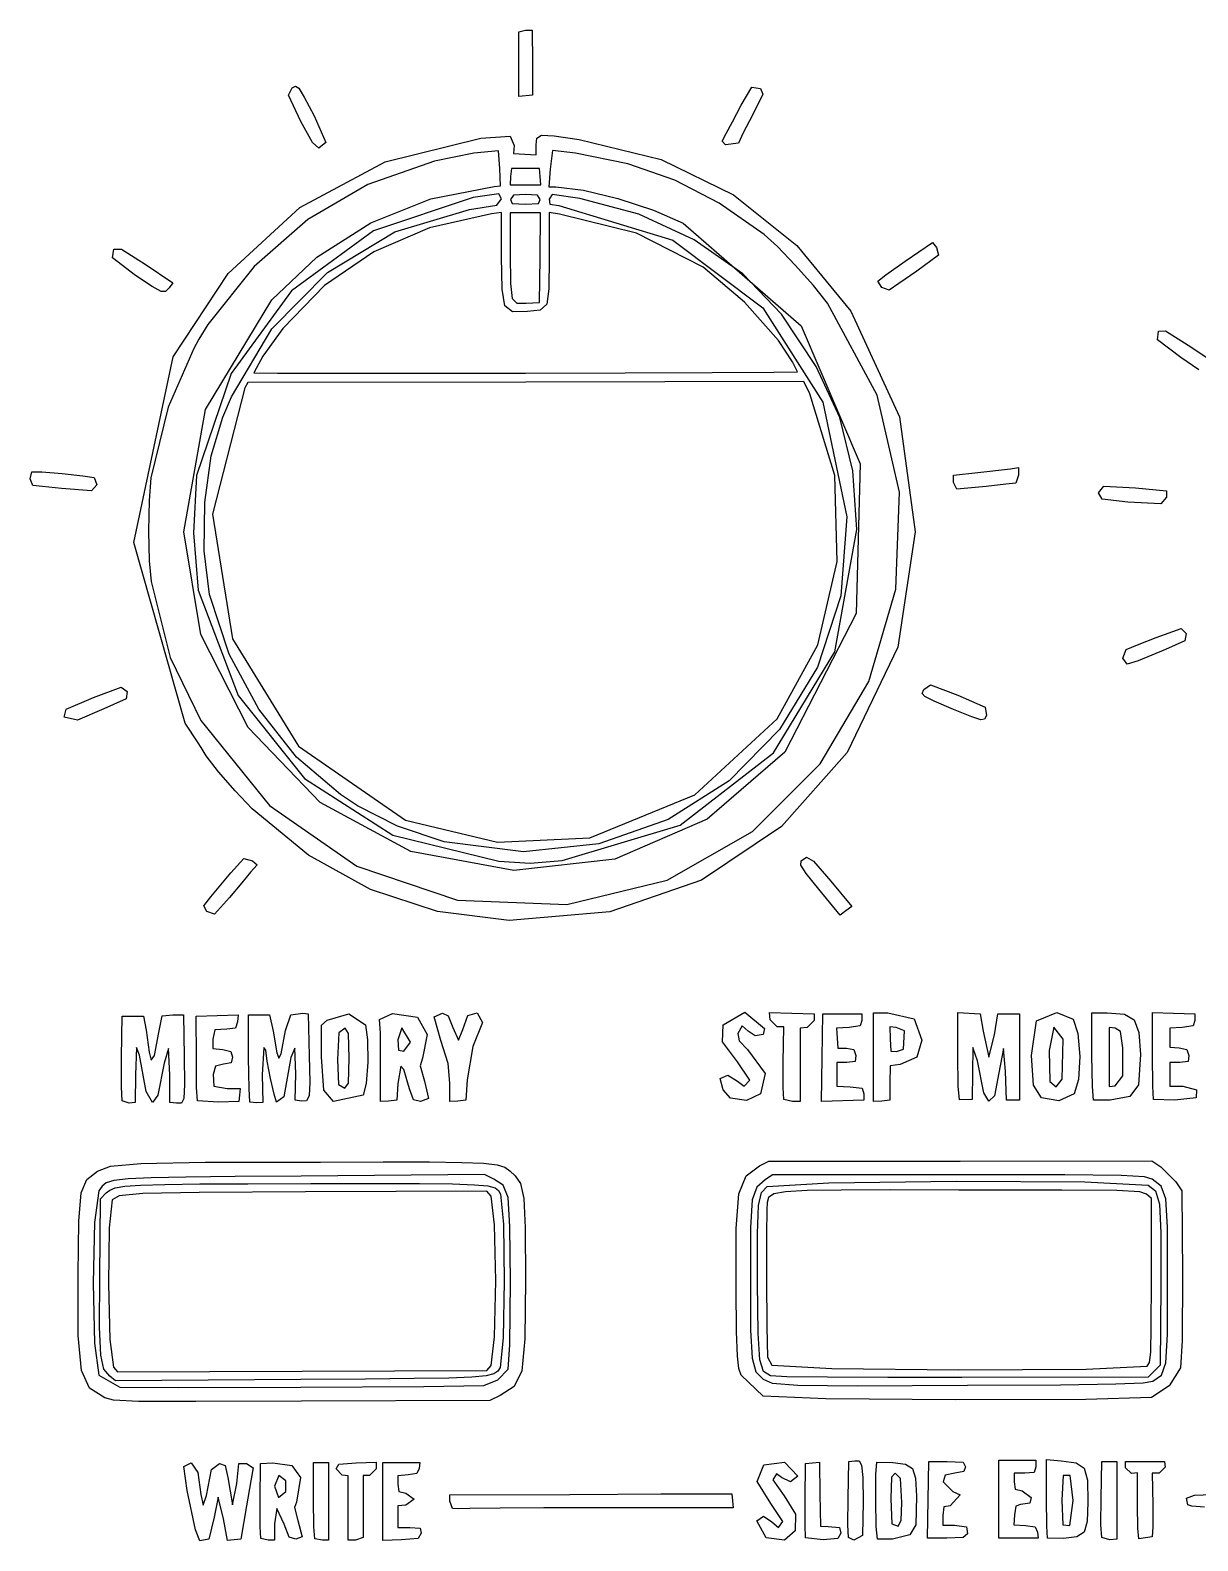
# Model space of a CAD drawing. Extents: x 0 to 142, y 0 to 84.
# Drawn here: x 35.08 to 57.94, y 30.86 to 60.44 of the extents above; entities that cross this region are included whole.
import ezdxf

# ---------------------------------------------------------------- set-up
doc = ezdxf.new("R2010")
doc.units = 0
doc.layers.get('0').update_dxf_attribs({"linetype": 'CONTINUOUS'})

msp = doc.modelspace()

# ---------------------------------------------------------------- linework, layer by layer
at = {"color": 0}
for p, q in [((44.6511, 60.4118), (44.7795, 60.4435)), ((44.6511, 59.7641), (44.6511, 60.4118)), ((44.7795, 60.4435), (44.9076, 60.4435)), ((44.9076, 60.4435), (44.9132, 59.8082)), ((44.6511, 59.1467), (44.6511, 59.7641)), ((44.9132, 59.8082), (44.9185, 59.1742)), ((40.138, 59.1728), (40.211, 59.315)), ((40.3835, 58.6564), (40.138, 59.1728)), ((40.211, 59.315), (40.2788, 59.3492)), ((40.2788, 59.3492), (40.3433, 59.3065)), ((40.3433, 59.3065), (40.4481, 59.1316)), ((44.9185, 59.1742), (44.6511, 59.1467)), ((49.0015, 58.9732), (49.2125, 59.3302)), ((49.2125, 59.3302), (49.3794, 59.3012)), ((49.4259, 59.188), (49.2248, 58.7816)), ((49.3794, 59.3012), (49.4259, 59.188)), ((40.4481, 59.1316), (40.6411, 58.7664)), ((48.8322, 58.6493), (49.0015, 58.9732)), ((40.6121, 58.2454), (40.3835, 58.6564)), ((40.6411, 58.7664), (40.8725, 58.2454)), ((48.7056, 58.4193), (48.8322, 58.6493)), ((49.2248, 58.7816), (49.0432, 58.4331)), ((42.0342, 57.8693), (43.9057, 58.3311)), ((43.9057, 58.3311), (44.4817, 58.3681)), ((44.4817, 58.3681), (44.559, 58.1889)), ((44.9887, 58.1974), (45, 58.3311)), ((45, 58.3311), (45.0896, 58.3861)), ((45.0896, 58.3861), (45.3376, 58.3752)), ((45.3376, 58.3752), (45.8265, 58.3061)), ((45.8265, 58.3061), (47.4334, 57.9106)), ((48.6322, 58.2704), (48.7056, 58.4193)), ((49.0432, 58.4331), (48.9507, 58.2316)), ((40.7363, 58.1367), (40.6121, 58.2454)), ((40.8725, 58.2454), (40.7363, 58.1367)), ((43.7677, 58.0334), (42.9948, 57.8803)), ((44.2528, 58.0831), (43.7677, 58.0334)), ((44.2764, 57.7342), (44.2528, 58.0831)), ((44.559, 58.1889), (44.5452, 58.0305)), ((44.5452, 58.0305), (44.7668, 58.0182)), ((44.7668, 58.0182), (44.9887, 58.0044)), ((44.9887, 58.0044), (44.9887, 58.1974)), ((45.3058, 58.087), (45.2632, 57.7233)), ((45.7577, 58.0348), (45.3058, 58.087)), ((46.7829, 57.8266), (45.7577, 58.0348)), ((48.6914, 58.196), (48.6322, 58.2704)), ((48.9507, 58.2316), (48.6914, 58.196)), ((40.3613, 56.9694), (42.0342, 57.8693)), ((42.9948, 57.8803), (41.6941, 57.4227)), ((44.2902, 57.3952), (44.2764, 57.7342)), ((44.5022, 57.7342), (44.4885, 57.5758)), ((45.0522, 57.7342), (44.5022, 57.7342)), ((45.066, 57.5758), (45.0522, 57.7342)), ((45.2632, 57.7233), (45.2328, 57.3747)), ((47.6994, 57.5098), (46.7829, 57.8266)), ((47.4334, 57.9106), (48.8541, 57.2188)), ((41.6941, 57.4227), (40.5172, 56.7337)), ((44.1635, 57.3842), (44.2902, 57.3952)), ((44.4885, 57.5758), (44.4761, 57.4174)), ((44.4761, 57.4174), (45.0783, 57.4174)), ((45.0783, 57.4174), (45.066, 57.5758)), ((48.5676, 57.0576), (47.6994, 57.5098)), ((41.753, 56.672), (42.9288, 57.1429)), ((43.754, 57.1652), (41.8056, 56.5175)), ((42.9288, 57.1429), (44.1635, 57.3842)), ((44.2556, 57.2396), (43.754, 57.1652)), ((44.2172, 57.0205), (44.3121, 57.1419)), ((44.3121, 57.1419), (44.2556, 57.2396)), ((44.5424, 57.2121), (44.4885, 57.1306)), ((44.4885, 57.1306), (44.5188, 57.0495)), ((44.7781, 57.2258), (44.5424, 57.2121)), ((45.0109, 57.2121), (44.7781, 57.2258)), ((45.066, 57.1306), (45.0109, 57.2121)), ((45.0356, 57.0495), (45.066, 57.1306)), ((45.2328, 57.3747), (45.376, 57.3747)), ((45.303, 57.2258), (45.2438, 57.1377)), ((45.2438, 57.1377), (45.2533, 57.0343)), ((45.8417, 57.1472), (45.303, 57.2258)), ((45.376, 57.3747), (45.9123, 57.3126)), ((46.9967, 56.8427), (45.8417, 57.1472)), ((45.9123, 57.3126), (46.5889, 57.15)), ((46.5889, 57.15), (47.2817, 56.9225)), ((48.8541, 57.2188), (50.0902, 56.231)), ((38.9558, 55.681), (40.3613, 56.9694)), ((42.2233, 56.4981), (43.6809, 56.9352)), ((44.111, 56.8456), (42.9024, 56.5767)), ((43.6809, 56.9352), (44.2172, 57.0205)), ((44.3121, 56.8717), (44.111, 56.8456)), ((44.3121, 56.0063), (44.3121, 56.8717)), ((45.0755, 56.866), (44.4817, 56.866)), ((44.4817, 56.866), (44.4817, 56.0723)), ((44.5188, 57.0495), (44.7781, 57.0357)), ((44.7781, 57.0357), (45.0356, 57.0495)), ((45.0645, 55.9883), (45.0755, 56.866)), ((45.4448, 56.8441), (45.2438, 56.8717)), ((45.2438, 56.8717), (45.2438, 55.9883)), ((45.2533, 57.0343), (45.4339, 57.0107)), ((45.4339, 57.0107), (47.6635, 56.3344)), ((46.9498, 56.4691), (45.4448, 56.8441)), ((48.0797, 56.3411), (46.9967, 56.8427)), ((47.2817, 56.9225), (47.8677, 56.6649)), ((49.4538, 56.443), (48.5676, 57.0576)), ((40.5172, 56.7337), (39.4698, 55.8176)), ((41.8056, 56.5175), (40.2015, 55.342)), ((40.6947, 56.0021), (41.753, 56.672)), ((40.9056, 55.6976), (42.2233, 56.4981)), ((42.9024, 56.5767), (41.8084, 56.1068)), ((47.8677, 56.6649), (50.1745, 54.6516)), ((48.2575, 55.8024), (46.9498, 56.4691)), ((47.6635, 56.3344), (49.4249, 55.0086)), ((49.0305, 55.6754), (48.0797, 56.3411)), ((49.7127, 56.206), (49.4538, 56.443)), ((50.0613, 55.8408), (49.7127, 56.206)), ((50.0902, 56.231), (51.1447, 54.9437)), ((52.2125, 55.9181), (52.7473, 56.2875)), ((52.7473, 56.2875), (52.8257, 56.1855)), ((36.6959, 55.9883), (36.7235, 56.158)), ((37.1464, 55.6436), (36.6959, 55.9883)), ((36.7235, 56.158), (36.8681, 56.159)), ((36.8681, 56.159), (37.3352, 55.8617)), ((39.8117, 55.1628), (40.6947, 56.0021)), ((41.8084, 56.1068), (40.845, 55.4468)), ((44.3205, 55.3709), (44.3121, 56.0063)), ((44.4817, 56.0723), (44.4846, 55.4824)), ((45.0522, 55.1092), (45.0645, 55.9883)), ((45.2438, 55.9883), (45.2381, 55.3819)), ((51.8351, 55.6521), (52.2125, 55.9181)), ((52.8655, 56.0366), (52.4372, 55.7237)), ((52.8257, 56.1855), (52.8655, 56.0366)), ((37.4689, 55.4274), (37.1464, 55.6436)), ((37.3352, 55.8617), (37.8725, 55.499)), ((37.8837, 54.0494), (38.9558, 55.681)), ((39.4698, 55.8176), (38.5618, 54.6777)), ((39.8117, 54.598), (40.9056, 55.6976)), ((49.0679, 55.1159), (48.2575, 55.8024)), ((49.79, 54.8802), (49.0305, 55.6754)), ((50.4169, 55.4426), (50.0613, 55.8408)), ((51.6777, 55.5279), (51.8351, 55.6521)), ((52.4372, 55.7237), (52.0869, 55.4852)), ((37.6453, 55.3297), (37.4689, 55.4274)), ((37.7349, 55.3283), (37.6453, 55.3297)), ((37.8008, 55.4013), (37.7349, 55.3283)), ((37.8725, 55.499), (37.8008, 55.4013)), ((40.2015, 55.342), (39.019, 53.7185)), ((40.845, 55.4468), (40.0279, 54.6019)), ((44.377, 55.0443), (44.3205, 55.3709)), ((44.4846, 55.4824), (44.5163, 55.1917)), ((45.2381, 55.3819), (45.1954, 55.076)), ((50.691, 55.1007), (50.4169, 55.4426)), ((51.7521, 55.4069), (51.6777, 55.5279)), ((51.8996, 55.3558), (51.7521, 55.4069)), ((52.0869, 55.4852), (51.8996, 55.3558)), ((38.5135, 53.0144), (39.8117, 55.1628)), ((44.5273, 54.93), (44.377, 55.0443)), ((44.5163, 55.1917), (44.607, 55.0982)), ((44.607, 55.0982), (44.7933, 55.0968)), ((44.7933, 55.0968), (45.0522, 55.1092)), ((45.1954, 55.076), (45.0688, 54.9631)), ((49.7336, 54.3691), (49.0679, 55.1159)), ((51.6654, 53.2941), (50.691, 55.1007)), ((44.8151, 54.9328), (44.5273, 54.93)), ((45.0688, 54.9631), (44.8151, 54.9328)), ((49.4249, 55.0086), (50.5989, 53.1604)), ((50.4705, 53.8593), (49.79, 54.8802)), ((51.1447, 54.9437), (52.0996, 52.8754)), ((38.5618, 54.6777), (38.3854, 54.3913)), ((39.0218, 53.2624), (39.8117, 54.598)), ((40.0279, 54.6019), (39.6392, 54.0604)), ((50.1745, 54.6516), (51.332, 51.9536)), ((57.1486, 54.3828), (57.1708, 54.5497)), ((57.1708, 54.5497), (57.3098, 54.5592)), ((57.3098, 54.5592), (57.7536, 54.278)), ((38.2873, 54.2092), (37.7871, 53.0627)), ((38.3854, 54.3913), (38.2873, 54.2092)), ((50.0048, 53.9489), (49.7336, 54.3691)), ((57.6047, 54.0329), (57.1486, 54.3828)), ((57.7536, 54.278), (58.1159, 54.0329)), ((37.109, 50.4141), (37.8837, 54.0494)), ((39.6392, 54.0604), (39.4628, 53.7365)), ((50.1015, 53.7517), (50.0048, 53.9489)), ((50.9295, 52.8574), (50.4705, 53.8593)), ((57.9617, 53.7958), (57.6047, 54.0329)), ((39.019, 53.7185), (38.3385, 51.7232)), ((39.3418, 53.5436), (39.2878, 53.4377)), ((44.7848, 53.5534), (39.3418, 53.5436)), ((39.4628, 53.7365), (39.9232, 53.7298)), ((39.9232, 53.7298), (41.1275, 53.727)), ((41.1275, 53.727), (42.8293, 53.7256)), ((42.8293, 53.7256), (44.7795, 53.7284)), ((44.7795, 53.7284), (46.7293, 53.7326)), ((50.2281, 53.5644), (44.7848, 53.5534)), ((46.7293, 53.7326), (48.4311, 53.7379)), ((48.4311, 53.7379), (49.6383, 53.745)), ((49.6383, 53.745), (50.1015, 53.7517)), ((50.3439, 53.3206), (50.2281, 53.5644)), ((39.2878, 53.4377), (38.6525, 50.9655)), ((38.8511, 52.8655), (39.0218, 53.2624)), ((50.8332, 51.7232), (50.3439, 53.3206)), ((52.0996, 51.3955), (51.6654, 53.2941)), ((37.7871, 53.0627), (37.4467, 51.6805)), ((38.0905, 50.6236), (38.5135, 53.0144)), ((50.5989, 53.1604), (51.0727, 50.9171)), ((38.6235, 52.1106), (38.8511, 52.8655)), ((51.1874, 51.8128), (50.9295, 52.8574)), ((52.0996, 52.8754), (52.4069, 50.618)), ((38.4997, 51.1941), (38.6235, 52.1106)), ((35.0835, 51.6558), (35.1152, 51.7977)), ((35.1152, 51.7977), (35.3109, 51.7948)), ((35.3109, 51.7948), (35.7092, 51.762)), ((51.2685, 50.6649), (51.1874, 51.8128)), ((51.332, 51.9536), (51.2533, 49.0209)), ((53.1594, 51.7317), (53.636, 51.7811)), ((53.636, 51.7811), (54.2713, 51.8555)), ((54.2713, 51.8555), (54.4297, 51.8816)), ((54.4297, 51.8816), (54.4297, 51.7289)), ((35.1359, 51.5288), (35.0835, 51.6558)), ((35.3219, 51.5112), (35.1359, 51.5288)), ((35.6969, 51.4696), (35.3219, 51.5112)), ((36.2825, 51.4255), (35.6969, 51.4696)), ((35.7092, 51.762), (36.1156, 51.719)), ((36.1156, 51.719), (36.3375, 51.6848)), ((36.3883, 51.5426), (36.2825, 51.4255)), ((36.3375, 51.6848), (36.3883, 51.5426)), ((37.4467, 51.6805), (37.411, 51.2329)), ((38.3385, 51.7232), (38.2792, 50.6042)), ((50.8811, 50.0408), (50.8332, 51.7232)), ((53.1594, 51.5895), (53.1594, 51.7317)), ((53.2197, 51.4586), (53.1594, 51.5895)), ((53.7944, 51.5112), (53.2197, 51.4586)), ((54.1831, 51.5567), (53.7944, 51.5112)), ((54.3761, 51.5743), (54.1831, 51.5567)), ((54.4297, 51.7289), (54.3761, 51.5743)), ((55.9964, 51.3842), (56.1012, 51.5137)), ((56.1012, 51.5137), (56.72, 51.4823)), ((56.72, 51.4823), (57.3292, 51.4269)), ((37.411, 51.2329), (37.4001, 50.6331)), ((38.4873, 50.2461), (38.4997, 51.1941)), ((52.0305, 49.4965), (52.0996, 51.3955)), ((56.0684, 51.2604), (55.9964, 51.3842)), ((56.5672, 51.1997), (56.0684, 51.2604)), ((57.2163, 51.1708), (56.5672, 51.1997)), ((57.3292, 51.3002), (57.2163, 51.1708)), ((57.3292, 51.4269), (57.3292, 51.3002)), ((38.6525, 50.9655), (39.0412, 48.5235)), ((51.0727, 50.9171), (50.9489, 49.3695)), ((37.4001, 50.6331), (37.411, 50.0503)), ((38.4253, 48.6103), (38.0905, 50.6236)), ((38.2792, 50.6042), (38.3727, 49.4799)), ((50.8346, 48.2741), (51.2685, 50.6649)), ((52.4069, 50.618), (52.0651, 48.3623)), ((38.1152, 46.8711), (37.109, 50.4141)), ((37.411, 50.0503), (37.4481, 49.6478)), ((38.596, 49.3945), (38.4873, 50.2461)), ((50.4994, 48.4064), (50.8811, 50.0408)), ((37.4481, 49.6478), (37.8245, 48.1598)), ((38.3727, 49.4799), (39.1513, 47.4183)), ((51.4999, 47.6924), (52.0305, 49.4965)), ((38.9777, 48.2258), (38.596, 49.3945)), ((50.9489, 49.3695), (50.4956, 47.9683)), ((51.2533, 49.0209), (49.8531, 46.3049)), ((39.3527, 46.7914), (38.4253, 48.6103)), ((39.0412, 48.5235), (40.338, 46.4234)), ((56.7574, 48.405), (57.1239, 48.5496)), ((57.1239, 48.5496), (57.6132, 48.726)), ((57.6132, 48.726), (57.7152, 48.6297)), ((57.7152, 48.6297), (57.6862, 48.4837)), ((39.5566, 47.1456), (38.9777, 48.2258)), ((49.6327, 46.2911), (50.8346, 48.2741)), ((49.7046, 46.9565), (50.4994, 48.4064)), ((52.0651, 48.3623), (51.0783, 46.2979)), ((56.4734, 48.1471), (56.5383, 48.3196)), ((56.5383, 48.3196), (56.7574, 48.405)), ((57.3084, 48.3154), (56.7711, 48.0963)), ((57.6862, 48.4837), (57.3084, 48.3154)), ((37.8245, 48.1598), (38.4238, 46.9237)), ((50.4956, 47.9683), (49.7526, 46.7473)), ((56.5559, 48.0275), (56.4734, 48.1471)), ((56.7711, 48.0963), (56.5559, 48.0275)), ((50.5506, 46.0802), (51.4999, 47.6924)), ((52.5748, 47.534), (52.7057, 47.6236)), ((52.7057, 47.6236), (53.2447, 47.4253)), ((35.7875, 47.148), (36.3224, 47.3784)), ((36.3224, 47.3784), (36.8639, 47.5809)), ((36.9605, 47.3481), (36.522, 47.1523)), ((36.8639, 47.5809), (36.9782, 47.4927)), ((36.9782, 47.4927), (36.9605, 47.3481)), ((39.1513, 47.4183), (40.4523, 45.7909)), ((52.5473, 47.4567), (52.5748, 47.534)), ((52.5942, 47.3936), (52.5473, 47.4567)), ((52.7773, 47.304), (52.5942, 47.3936)), ((53.2447, 47.4253), (53.7767, 47.1868)), ((35.7477, 46.9925), (35.7875, 47.148)), ((36.522, 47.1523), (36.008, 46.9346)), ((40.2953, 46.2111), (39.5566, 47.1456)), ((53.1594, 47.1442), (52.7773, 47.304)), ((53.5174, 46.9981), (53.1594, 47.1442)), ((53.7767, 47.1868), (53.8028, 47.0256)), ((36.008, 46.9346), (35.7477, 46.9925)), ((38.3702, 46.4894), (38.1152, 46.8711)), ((38.4238, 46.9237), (39.7648, 45.2617)), ((40.7596, 45.3238), (39.3527, 46.7914)), ((48.0935, 45.4699), (49.7046, 46.9565)), ((49.7526, 46.7473), (48.7645, 45.7426)), ((53.6938, 46.9388), (53.5174, 46.9981)), ((53.764, 46.9526), (53.6938, 46.9388)), ((53.8028, 47.0256), (53.764, 46.9526)), ((38.4281, 46.3998), (38.3702, 46.4894)), ((38.5258, 46.2347), (38.4281, 46.3998)), ((38.7724, 45.9218), (38.5258, 46.2347)), ((41.1579, 45.4794), (40.2953, 46.2111)), ((40.338, 46.4234), (42.4286, 44.9735)), ((47.807, 44.8758), (49.6327, 46.2911)), ((49.8531, 46.3049), (48.3348, 44.9943)), ((51.0783, 46.2979), (49.79, 44.8483)), ((39.0962, 45.5496), (38.7724, 45.9218)), ((49.2206, 44.7506), (50.5506, 46.0802)), ((40.4523, 45.7909), (42.1845, 44.68)), ((48.7645, 45.7426), (47.5728, 44.9862)), ((39.4286, 45.1997), (39.0962, 45.5496)), ((39.7648, 45.2617), (41.4747, 44.0725)), ((42.5372, 44.3618), (40.7596, 45.3238)), ((41.4898, 45.2547), (41.1579, 45.4794)), ((46.0403, 44.6306), (48.0935, 45.4699)), ((40.5282, 44.2874), (39.4286, 45.1997)), ((42.2712, 44.8578), (41.4898, 45.2547)), ((42.4286, 44.9735), (44.2281, 44.5452)), ((47.5728, 44.9862), (46.2167, 44.5135)), ((48.3348, 44.9943), (46.5282, 44.2115)), ((42.1845, 44.68), (44.2556, 44.1702)), ((43.1849, 44.5491), (42.2712, 44.8578)), ((45.4974, 44.1868), (47.807, 44.8758)), ((47.5534, 43.7995), (49.2206, 44.7506)), ((49.79, 44.8483), (48.2244, 43.7995)), ((44.7393, 44.3562), (43.1849, 44.5491)), ((44.2281, 44.5452), (46.0403, 44.6306)), ((46.2167, 44.5135), (44.7393, 44.3562)), ((39.0109, 43.9441), (39.2659, 44.2253)), ((39.2659, 44.2253), (39.4324, 44.1759)), ((39.5277, 44.1029), (39.3982, 43.9554)), ((39.4324, 44.1759), (39.5277, 44.1029)), ((41.7435, 43.615), (40.5282, 44.2874)), ((44.5534, 43.9896), (42.5372, 44.3618)), ((44.2556, 44.1702), (44.873, 44.1343)), ((46.5282, 44.2115), (44.5534, 43.9896)), ((44.873, 44.1343), (45.4974, 44.1868)), ((50.1661, 44.0916), (50.1756, 44.1784)), ((50.2722, 43.9279), (50.1661, 44.0916)), ((50.1756, 44.1784), (50.2804, 44.2489)), ((50.2804, 44.2489), (50.4169, 44.1717)), ((50.4169, 44.1717), (50.7559, 43.7829)), ((38.6196, 43.4756), (39.0109, 43.9441)), ((39.3982, 43.9554), (39.2232, 43.7487)), ((41.4747, 44.0725), (43.4509, 43.4097)), ((45.5884, 43.3215), (47.5534, 43.7995)), ((48.2244, 43.7995), (46.4301, 43.1793)), ((50.5188, 43.6245), (50.2722, 43.9279)), ((50.7559, 43.7829), (51.1665, 43.2816)), ((39.2232, 43.7487), (38.9862, 43.458)), ((43.0583, 43.1878), (41.7435, 43.615)), ((50.9365, 43.1176), (50.5188, 43.6245)), ((38.4789, 43.3006), (38.6196, 43.4756)), ((38.5396, 43.1849), (38.4789, 43.3006)), ((38.9862, 43.458), (38.6898, 43.1366)), ((44.4595, 43.0114), (43.0583, 43.1878)), ((43.4509, 43.4097), (45.5884, 43.3215)), ((51.0522, 43.1987), (50.9365, 43.1176)), ((51.1665, 43.2816), (51.0522, 43.1987)), ((38.6898, 43.1366), (38.5396, 43.1849)), ((46.4301, 43.1793), (44.4595, 43.0114)), ((36.8709, 40.3366), (36.8819, 41.1399)), ((36.8819, 41.1399), (37.3006, 41.1399)), ((37.3006, 41.1399), (37.3546, 40.8644)), ((37.604, 40.8146), (37.6661, 41.1441)), ((37.6661, 41.1441), (37.8753, 41.1607)), ((37.8753, 41.1607), (38.0848, 41.1607)), ((38.0848, 41.1607), (38.0972, 40.3461)), ((38.3342, 41.1399), (38.7435, 41.1522)), ((38.3357, 40.3257), (38.3342, 41.1399)), ((38.7435, 41.1522), (39.1527, 41.1635)), ((39.1527, 41.1635), (39.1389, 41.0242)), ((39.3594, 40.3214), (39.3594, 41.1607)), ((39.3594, 41.1607), (39.7686, 41.1607)), ((39.7686, 41.1607), (39.8392, 40.8421)), ((40.083, 40.8548), (40.1835, 41.1621)), ((40.1835, 41.1621), (40.4234, 41.1963)), ((40.4234, 41.1963), (40.5225, 41.1826)), ((40.5225, 41.1826), (40.5448, 40.3627)), ((40.8975, 41.0602), (41.3233, 41.1812)), ((41.3233, 41.1812), (41.6458, 40.9691)), ((41.9241, 41.0697), (42.1749, 41.191)), ((42.1749, 41.191), (42.6667, 41.1152)), ((42.9891, 41.1233), (43.1532, 41.1963)), ((43.1228, 40.6576), (42.9891, 41.1233)), ((43.1532, 41.1963), (43.2675, 41.1413)), ((43.2675, 41.1413), (43.3557, 40.918)), ((43.5515, 40.8753), (43.6492, 41.1469)), ((43.6492, 41.1469), (43.8298, 41.2034)), ((43.8298, 41.2034), (43.9374, 41.0104)), ((48.6463, 40.9649), (49.0721, 41.2143)), ((49.0721, 41.2143), (49.4563, 40.8961)), ((49.5695, 41.0669), (49.5558, 41.2062)), ((49.5558, 41.2062), (49.9925, 41.1939)), ((49.9925, 41.1939), (50.4292, 41.1826)), ((50.4292, 41.1826), (50.4292, 41.0545)), ((50.5866, 40.3229), (50.5989, 41.1826)), ((50.5989, 41.1826), (51.3609, 41.1826)), ((51.3609, 41.1826), (51.3609, 41.0545)), ((51.5938, 40.3324), (51.5938, 41.2034)), ((51.5938, 41.2034), (51.8693, 41.2034)), ((51.8693, 41.2034), (52.3889, 41.0877)), ((53.2447, 40.3655), (53.2447, 41.2076)), ((53.2447, 41.2076), (53.6829, 41.1826)), ((53.6829, 41.1826), (53.7393, 40.8436)), ((53.9598, 40.7681), (54.0286, 41.1826)), ((54.0286, 41.1826), (54.4505, 41.1826)), ((54.4505, 41.1826), (54.4505, 39.4892)), ((54.7797, 41.0464), (55.1836, 41.2101)), ((55.1836, 41.2101), (55.4976, 41.0792)), ((55.8684, 40.3641), (55.8684, 41.2034)), ((55.8684, 41.2034), (56.1675, 41.2034)), ((56.1675, 41.2034), (56.5023, 41.1773)), ((56.5023, 41.1773), (56.6967, 41.064)), ((57.0547, 40.3655), (57.0547, 41.2062)), ((57.0547, 41.2062), (57.4668, 41.1939)), ((57.4668, 41.1939), (57.8803, 41.1826)), ((57.8803, 41.1826), (57.8803, 41.0545)), ((37.3546, 40.8644), (37.4096, 40.4301)), ((38.6994, 40.87), (38.6567, 40.6852)), ((38.935, 40.8809), (38.6994, 40.87)), ((39.1005, 40.9042), (38.935, 40.8809)), ((39.1389, 41.0242), (39.1005, 40.9042)), ((39.8392, 40.8421), (39.9094, 40.4192)), ((39.999, 40.3987), (40.083, 40.8548)), ((40.7843, 40.9635), (40.8975, 41.0602)), ((40.7871, 40.3419), (40.7843, 40.9635)), ((41.2475, 40.9004), (41.1233, 40.8079)), ((41.3135, 40.7995), (41.2475, 40.9004)), ((41.6458, 40.9691), (41.6885, 40.6728)), ((41.9393, 40.8132), (41.9241, 41.0697)), ((42.3594, 40.9071), (42.2797, 40.6714)), ((42.5263, 40.6245), (42.3594, 40.9071)), ((42.6667, 41.1152), (42.853, 40.779)), ((43.3557, 40.918), (43.4647, 40.6686)), ((43.4647, 40.6686), (43.5515, 40.8753)), ((43.9374, 41.0104), (43.7501, 40.5433)), ((48.6364, 40.6344), (48.6463, 40.9649)), ((49.0195, 40.9444), (48.9342, 40.7956)), ((49.1381, 40.8421), (49.0195, 40.9444)), ((49.276, 40.7529), (49.1381, 40.8421)), ((49.4563, 40.8961), (49.4288, 40.779)), ((49.7085, 40.9265), (49.5695, 41.0669)), ((49.8341, 40.925), (49.7085, 40.9265)), ((49.8228, 40.2375), (49.8341, 40.925)), ((50.2916, 40.9152), (50.1537, 40.9014)), ((50.1537, 40.9014), (50.1537, 39.467)), ((50.4292, 41.0545), (50.2916, 40.9152)), ((51.1143, 40.9152), (50.8688, 40.9028)), ((50.8688, 40.9028), (50.8811, 40.706)), ((51.3278, 40.9444), (51.1143, 40.9152)), ((51.3609, 41.0545), (51.3278, 40.9444)), ((52.0375, 40.9127), (51.9105, 40.9279)), ((51.9105, 40.9279), (51.919, 40.6947)), ((52.1959, 40.8492), (52.0375, 40.9127)), ((52.178, 40.4922), (52.1959, 40.8492)), ((52.3889, 41.0877), (52.5406, 40.6658)), ((53.7393, 40.8436), (53.8508, 40.3352)), ((54.6834, 40.3684), (54.7797, 41.0464)), ((55.1201, 40.9236), (55.0291, 40.4618)), ((55.3036, 40.6852), (55.1201, 40.9236)), ((55.4976, 41.0792), (55.5942, 40.798)), ((56.3245, 40.8989), (56.2074, 40.9127)), ((56.2074, 40.9127), (56.2074, 39.7577)), ((56.4293, 40.8397), (56.3245, 40.8989)), ((56.4748, 40.5183), (56.4293, 40.8397)), ((56.6967, 41.064), (56.7877, 40.816)), ((57.6365, 40.9152), (57.3927, 40.9028)), ((57.3927, 40.9028), (57.3927, 40.531)), ((57.8474, 40.9444), (57.6365, 40.9152)), ((57.8803, 41.0545), (57.8474, 40.9444)), ((37.5144, 40.367), (37.604, 40.8146)), ((38.6567, 40.6852), (38.6609, 40.5045)), ((39.6543, 40.5253), (39.6226, 39.9881)), ((39.6984, 40.4731), (39.6543, 40.5253)), ((41.1233, 40.8079), (41.0958, 40.2897)), ((41.3272, 40.313), (41.3135, 40.7995)), ((41.6885, 40.6728), (41.6913, 40.2332)), ((41.9435, 40.247), (41.9393, 40.8132)), ((42.2797, 40.6714), (42.2949, 40.4689)), ((42.3968, 40.4495), (42.5263, 40.6245)), ((42.853, 40.779), (42.7605, 40.3158)), ((43.2664, 40.2071), (43.1228, 40.6576)), ((43.7501, 40.5433), (43.6354, 39.8914)), ((48.9285, 40.2414), (48.6364, 40.6344)), ((48.9342, 40.7956), (48.9603, 40.6562)), ((48.9603, 40.6562), (49.1243, 40.4855)), ((49.4288, 40.779), (49.276, 40.7529)), ((50.8811, 40.706), (50.8953, 40.5102)), ((51.919, 40.6947), (51.9299, 40.4523)), ((52.5406, 40.6658), (52.4397, 40.331)), ((53.8508, 40.3352), (53.9598, 40.7681)), ((55.287, 39.9009), (55.3036, 40.6852)), ((55.5942, 40.798), (55.6313, 40.3475)), ((56.7877, 40.816), (56.8152, 40.3835)), ((57.3927, 40.531), (57.573, 40.5172)), ((36.8681, 39.7538), (36.8709, 40.3366)), ((37.1658, 40.5211), (37.1422, 39.9881)), ((37.2237, 40.3712), (37.1658, 40.5211)), ((37.3518, 39.6614), (37.2237, 40.3712)), ((37.4096, 40.4301), (37.4509, 40.2773)), ((37.4509, 40.2773), (37.5144, 40.367)), ((37.7885, 40.5007), (37.7074, 40.2195)), ((37.8135, 39.9867), (37.7885, 40.5007)), ((38.0972, 40.3461), (38.1028, 39.7979)), ((38.3413, 39.7425), (38.3357, 40.3257)), ((38.6609, 40.5045), (38.8511, 40.4841)), ((38.8511, 40.4841), (39.0123, 40.4467)), ((39.0123, 40.4467), (39.0412, 40.3352)), ((39.0412, 40.3352), (39.0151, 40.2262)), ((39.3665, 39.7221), (39.3594, 40.3214)), ((39.7245, 40.2526), (39.6984, 40.4731)), ((39.7866, 39.9189), (39.7245, 40.2526)), ((39.9094, 40.4192), (39.9478, 40.3144)), ((39.9478, 40.3144), (39.999, 40.3987)), ((40.1877, 40.3243), (40.0484, 39.5594)), ((40.2608, 40.5116), (40.1877, 40.3243)), ((40.284, 40.0071), (40.2608, 40.5116)), ((40.5448, 40.3627), (40.5543, 39.842)), ((40.8298, 39.6861), (40.7871, 40.3419)), ((41.0958, 40.2897), (41.1166, 39.8004)), ((41.3149, 39.824), (41.3272, 40.313)), ((41.6913, 40.2332), (41.6609, 39.817)), ((41.9393, 39.4628), (41.9435, 40.247)), ((42.2949, 40.4689), (42.3968, 40.4495)), ((42.7605, 40.3158), (42.7164, 40.1669)), ((49.1726, 39.8819), (48.9285, 40.2414)), ((49.1243, 40.4855), (49.469, 40.017)), ((49.8217, 39.7411), (49.8228, 40.2375)), ((50.5753, 39.4642), (50.5866, 40.3229)), ((51.0674, 40.229), (50.873, 40.229)), ((50.873, 40.229), (50.873, 39.7676)), ((50.8953, 40.5102), (51.0646, 40.5074)), ((51.0646, 40.5074), (51.2092, 40.4855)), ((51.2329, 40.247), (51.0674, 40.229)), ((51.2092, 40.4855), (51.2466, 40.367)), ((51.2466, 40.367), (51.2329, 40.247)), ((51.5938, 39.4628), (51.5938, 40.3324)), ((51.9299, 40.4523), (52.0404, 40.4442)), ((52.0404, 40.4442), (52.178, 40.4922)), ((52.4397, 40.331), (52.1148, 40.1891)), ((53.2515, 39.7633), (53.2447, 40.3655)), ((53.5383, 40.5239), (53.5326, 40.0265)), ((53.6265, 40.265), (53.5383, 40.5239)), ((53.7489, 39.6378), (53.6265, 40.265)), ((54.1334, 40.5059), (54.0466, 40.0251)), ((54.1761, 40.0597), (54.1334, 40.5059)), ((54.7247, 39.7866), (54.6834, 40.3684)), ((55.0291, 40.4618), (55.0429, 39.8597)), ((55.6313, 40.3475), (55.6066, 39.8971)), ((55.8782, 39.7619), (55.8684, 40.3641)), ((56.4748, 39.9687), (56.4748, 40.5183)), ((56.8152, 40.3835), (56.7764, 39.7895)), ((57.059, 39.7676), (57.0547, 40.3655)), ((57.5853, 40.229), (57.3927, 40.229)), ((57.3927, 40.229), (57.3927, 39.7633)), ((57.573, 40.5172), (57.7275, 40.4869)), ((57.7522, 40.247), (57.5853, 40.229)), ((57.7275, 40.4869), (57.766, 40.367)), ((57.766, 40.367), (57.7522, 40.247)), ((37.1422, 39.9881), (37.1369, 39.4462)), ((37.7074, 40.2195), (37.5846, 39.5912)), ((37.8135, 39.4462), (37.8135, 39.9867)), ((38.7092, 40.1602), (38.6623, 39.9948)), ((38.6623, 39.9948), (38.6761, 39.7648)), ((38.8662, 40.1959), (38.7092, 40.1602)), ((39.0151, 40.2262), (38.8662, 40.1959)), ((39.6226, 39.9881), (39.6339, 39.449)), ((40.2703, 39.4892), (40.284, 40.0071)), ((42.3404, 40.156), (42.2797, 39.817)), ((42.3968, 40.0925), (42.3404, 40.156)), ((42.5111, 39.7108), (42.3968, 40.0925)), ((42.7164, 40.1669), (42.8004, 39.8667)), ((43.2964, 39.8254), (43.2664, 40.2071)), ((48.5881, 39.9189), (48.7398, 39.9824)), ((48.7398, 39.9824), (48.9271, 39.8667)), ((49.469, 40.017), (49.3808, 39.6145)), ((51.9148, 40.1655), (51.9134, 39.8268)), ((52.1148, 40.1891), (51.9148, 40.1655)), ((53.5326, 40.0265), (53.5217, 39.5083)), ((54.0466, 40.0251), (53.9612, 39.5785)), ((54.1969, 39.4892), (54.1761, 40.0597)), ((56.3231, 39.7715), (56.4748, 39.9687)), ((36.8819, 39.4765), (36.8681, 39.7538)), ((37.4745, 39.4462), (37.3518, 39.6614)), ((38.1028, 39.7979), (38.0905, 39.5249)), ((38.3565, 39.4794), (38.3413, 39.7425)), ((38.6761, 39.7648), (38.9407, 39.7221)), ((38.9407, 39.7221), (39.1943, 39.7221)), ((39.1943, 39.7221), (39.1816, 39.5923)), ((39.3845, 39.4561), (39.3665, 39.7221)), ((39.8558, 39.6074), (39.7866, 39.9189)), ((40.5543, 39.842), (40.5419, 39.5746)), ((41.0228, 39.4684), (40.8298, 39.6861)), ((41.1166, 39.8004), (41.2404, 39.7302)), ((41.2404, 39.7302), (41.3149, 39.824)), ((41.6609, 39.817), (41.6017, 39.5923)), ((42.2797, 39.817), (42.2589, 39.4892)), ((42.5884, 39.5016), (42.5111, 39.7108)), ((42.8004, 39.8667), (42.8833, 39.5263)), ((43.2964, 39.4628), (43.2964, 39.8254)), ((43.6354, 39.8914), (43.6136, 39.4892)), ((48.6516, 39.6946), (48.5881, 39.9189)), ((48.7938, 39.5291), (48.6516, 39.6946)), ((48.9271, 39.8667), (49.0622, 39.7676)), ((49.0622, 39.7676), (49.1726, 39.8819)), ((49.8369, 39.5083), (49.8217, 39.7411)), ((50.873, 39.7676), (51.1376, 39.7549)), ((51.1376, 39.7549), (51.3676, 39.7288)), ((51.3676, 39.7288), (51.4022, 39.6159)), ((51.9134, 39.8268), (51.9105, 39.4892)), ((53.2723, 39.4959), (53.2515, 39.7633)), ((53.8484, 39.4751), (53.7489, 39.6378)), ((54.8831, 39.54), (54.7247, 39.7866)), ((55.0429, 39.8597), (55.1699, 39.7563)), ((55.1699, 39.7563), (55.287, 39.9009)), ((55.6066, 39.8971), (55.517, 39.6131)), ((55.9001, 39.4917), (55.8782, 39.7619)), ((56.2074, 39.7577), (56.3231, 39.7715)), ((56.7764, 39.7895), (56.6113, 39.5609)), ((57.0713, 39.5069), (57.059, 39.7676)), ((57.3927, 39.7633), (57.6446, 39.7633)), ((57.6446, 39.7633), (57.9176, 39.697)), ((57.9176, 39.697), (57.9053, 39.5386)), ((37.0198, 39.4324), (36.8819, 39.4765)), ((37.1369, 39.4462), (37.0198, 39.4324)), ((37.5846, 39.5912), (37.4745, 39.4462)), ((37.9458, 39.4339), (37.8135, 39.4462)), ((38.0436, 39.4353), (37.9458, 39.4339)), ((38.0905, 39.5249), (38.0436, 39.4353)), ((38.7724, 39.4547), (38.3565, 39.4794)), ((39.1679, 39.4642), (38.7724, 39.4547)), ((39.1816, 39.5923), (39.1679, 39.4642)), ((39.522, 39.4409), (39.3845, 39.4561)), ((39.6339, 39.449), (39.522, 39.4409)), ((39.9052, 39.4547), (39.8558, 39.6074)), ((40.0484, 39.5594), (39.9052, 39.4547)), ((40.3916, 39.4751), (40.2703, 39.4892)), ((40.4922, 39.4794), (40.3916, 39.4751)), ((40.5419, 39.5746), (40.4922, 39.4794)), ((41.6017, 39.5923), (41.0228, 39.4684)), ((42.0991, 39.4751), (41.9393, 39.4628)), ((42.2589, 39.4892), (42.0991, 39.4751)), ((42.7232, 39.467), (42.5884, 39.5016)), ((42.8833, 39.5263), (42.7232, 39.467)), ((43.4552, 39.4751), (43.2964, 39.4628)), ((43.6136, 39.4892), (43.4552, 39.4751)), ((49.1049, 39.4836), (48.7938, 39.5291)), ((49.3808, 39.6145), (49.1049, 39.4836)), ((50.0077, 39.467), (49.8369, 39.5083)), ((50.1537, 39.467), (50.0077, 39.467)), ((51.4022, 39.4892), (50.5753, 39.4642)), ((51.4022, 39.6159), (51.4022, 39.4892)), ((51.7521, 39.4751), (51.5938, 39.4628)), ((51.9105, 39.4892), (51.7521, 39.4751)), ((53.5217, 39.5083), (53.2723, 39.4959)), ((53.9612, 39.5785), (53.8484, 39.4751)), ((54.4505, 39.4892), (54.1969, 39.4892)), ((55.2178, 39.4779), (54.8831, 39.54)), ((55.517, 39.6131), (55.2178, 39.4779)), ((56.2225, 39.4892), (55.9001, 39.4917)), ((56.6113, 39.5609), (56.2225, 39.4892)), ((57.4862, 39.4917), (57.0713, 39.5069)), ((57.9053, 39.5386), (57.4862, 39.4917)), ((36.4035, 38.1014), (36.6518, 38.1991)), ((36.6518, 38.1991), (37.247, 38.2517)), ((37.247, 38.2517), (38.5106, 38.275)), ((38.5106, 38.275), (40.7666, 38.2806)), ((40.7666, 38.2806), (41.9915, 38.2834)), ((41.9915, 38.2834), (42.8985, 38.282)), ((42.8985, 38.282), (43.5349, 38.2736)), ((43.5349, 38.2736), (43.9593, 38.257)), ((43.9593, 38.257), (44.2214, 38.2252)), ((44.2214, 38.2252), (44.3756, 38.1773)), ((44.3756, 38.1773), (44.4747, 38.1071)), ((49.0996, 38.0104), (49.36, 38.2034)), ((49.36, 38.2034), (49.5406, 38.2958)), ((49.5406, 38.2958), (53.2903, 38.2997)), ((53.2903, 38.2997), (57.0385, 38.3039)), ((57.0385, 38.3039), (57.2163, 38.1868)), ((57.2163, 38.1868), (57.5084, 37.8933)), ((36.0786, 37.6742), (36.1887, 37.936)), ((36.1887, 37.936), (36.4035, 38.1014)), ((36.5718, 37.8725), (36.4906, 37.8051)), ((36.7235, 37.9194), (36.5718, 37.8725)), ((36.999, 37.9525), (36.7235, 37.9194)), ((37.4509, 37.9734), (36.999, 37.9525)), ((38.1303, 37.9871), (37.4509, 37.9734)), ((39.0924, 37.9966), (38.1303, 37.9871)), ((40.3874, 38.0062), (39.0924, 37.9966)), ((43.9787, 38.034), (40.3874, 38.0062)), ((44.1621, 37.9444), (43.9787, 38.034)), ((44.3438, 37.8284), (44.1621, 37.9444)), ((44.4747, 38.1071), (44.5742, 38.0104)), ((44.5742, 38.0104), (44.6842, 37.8587)), ((48.9574, 37.6562), (49.0996, 38.0104)), ((49.4729, 37.9317), (49.3049, 37.7913)), ((49.6164, 38.0284), (49.4729, 37.9317)), ((49.5102, 37.8023), (50.7175, 37.8739)), ((53.2613, 38.0284), (49.6164, 38.0284)), ((50.7175, 37.8739), (53.2183, 37.9056)), ((53.2183, 37.9056), (55.7308, 37.8919)), ((55.335, 38.027), (53.2613, 38.0284)), ((56.4374, 38.0174), (55.335, 38.027)), ((55.7308, 37.8919), (56.9694, 37.8284)), ((56.8964, 37.9924), (56.4374, 38.0174)), ((57.0438, 37.9444), (56.8964, 37.9924)), ((57.2216, 37.8107), (57.0438, 37.9444)), ((57.5084, 37.8933), (57.6255, 37.7169)), ((36.0355, 37.1217), (36.0786, 37.6742)), ((36.4271, 37.7155), (36.3432, 37.0939)), ((36.4906, 37.8051), (36.4271, 37.7155)), ((36.4589, 37.5613), (36.5718, 37.6742)), ((36.5718, 37.6742), (36.6406, 37.7321)), ((36.6406, 37.7321), (36.7467, 37.7762)), ((36.8268, 37.6192), (36.6903, 37.5391)), ((36.7467, 37.7762), (36.9327, 37.8079)), ((37.2868, 37.6633), (36.8268, 37.6192)), ((36.9327, 37.8079), (37.2413, 37.8298)), ((37.2413, 37.8298), (37.7169, 37.8435)), ((38.3935, 37.6837), (37.2868, 37.6633)), ((37.7169, 37.8435), (38.4016, 37.852)), ((40.4742, 37.695), (38.3935, 37.6837)), ((38.4016, 37.852), (39.3404, 37.8562)), ((39.3404, 37.8562), (40.5765, 37.8576)), ((44.0228, 37.7102), (40.4742, 37.695)), ((40.5765, 37.8576), (41.7932, 37.8587)), ((41.7932, 37.8587), (42.7027, 37.8576)), ((42.7027, 37.8576), (43.3476, 37.852)), ((43.3476, 37.852), (43.779, 37.8368)), ((43.779, 37.8368), (44.0408, 37.8121)), ((44.1043, 37.6107), (44.0228, 37.7102)), ((44.0408, 37.8121), (44.1826, 37.7747)), ((44.1745, 37.0498), (44.1043, 37.6107)), ((44.1826, 37.7747), (44.2489, 37.7211)), ((44.2489, 37.7211), (44.2902, 37.6481)), ((44.2902, 37.6481), (44.3452, 37.0611)), ((44.4391, 37.5846), (44.3438, 37.8284)), ((44.4747, 37.0198), (44.4391, 37.5846)), ((44.6842, 37.8587), (44.7449, 37.5694)), ((44.7449, 37.5694), (44.771, 36.9933)), ((48.901, 36.9782), (48.9574, 37.6562)), ((49.3049, 37.7913), (49.2181, 37.5377)), ((49.3391, 37.4276), (49.3984, 37.6851)), ((49.3984, 37.6851), (49.5102, 37.8023)), ((49.5378, 37.586), (49.5131, 37.4855)), ((49.6383, 37.6548), (49.5378, 37.586)), ((49.8711, 37.6989), (49.6383, 37.6548)), ((50.2931, 37.7225), (49.8711, 37.6989)), ((50.9598, 37.7321), (50.2931, 37.7225)), ((51.9299, 37.7335), (50.9598, 37.7321)), ((53.2613, 37.7321), (51.9299, 37.7335)), ((55.2771, 37.7306), (53.2613, 37.7321)), ((56.3563, 37.7211), (55.2771, 37.7306)), ((56.8043, 37.6975), (56.3563, 37.7211)), ((56.9337, 37.6509), (56.8043, 37.6975)), ((57.0329, 37.5694), (56.9337, 37.6509)), ((56.9694, 37.8284), (57.114, 37.7155)), ((57.0329, 35.96), (57.0329, 37.5694)), ((57.114, 37.7155), (57.1899, 37.4579)), ((57.3126, 37.5613), (57.2216, 37.8107)), ((57.6255, 37.7169), (57.6379, 36.0744)), ((36.4465, 36.0274), (36.4589, 37.5613)), ((36.6903, 37.5391), (36.631, 36.9895)), ((49.2181, 37.5377), (49.185, 36.9962)), ((49.3187, 36.8833), (49.3391, 37.4276)), ((49.506, 37.3461), (49.4951, 36.8776)), ((49.5131, 37.4855), (49.506, 37.3461)), ((57.1899, 37.4579), (57.2163, 36.8942)), ((57.3444, 37.0071), (57.3126, 37.5613)), ((36.0218, 36.0811), (36.0355, 37.1217)), ((36.3432, 37.0939), (36.3142, 35.9117)), ((36.631, 36.9895), (36.6173, 35.898)), ((44.1978, 35.9544), (44.1745, 37.0498)), ((44.3452, 37.0611), (44.3618, 35.9463)), ((44.4832, 35.9435), (44.4747, 37.0198)), ((44.771, 36.9933), (44.7767, 35.9752)), ((48.901, 35.8069), (48.901, 36.9782)), ((49.185, 36.9962), (49.1808, 35.9862)), ((57.3497, 35.9544), (57.3444, 37.0071)), ((49.3215, 35.9061), (49.3187, 36.8833)), ((49.4951, 36.8776), (49.4951, 35.9847)), ((57.2163, 36.8942), (57.2149, 35.862)), ((36.0246, 34.8823), (36.0218, 36.0811)), ((36.3142, 35.9117), (36.3418, 34.7307)), ((36.4423, 35.049), (36.4465, 36.0274)), ((36.6173, 35.898), (36.6448, 34.8079)), ((44.1745, 34.8589), (44.1978, 35.9544)), ((44.3618, 35.9463), (44.341, 34.8354)), ((44.4747, 34.7018), (44.4832, 35.9435)), ((44.7767, 35.9752), (44.7657, 34.8216)), ((48.9119, 34.9595), (48.901, 35.8069)), ((49.1808, 35.9862), (49.185, 34.9898)), ((49.3324, 34.9278), (49.3215, 35.9061)), ((49.4951, 35.9847), (49.5004, 35.0532)), ((57.0301, 35.049), (57.0329, 35.96)), ((57.2149, 35.862), (57.2022, 34.3049)), ((57.3444, 34.9057), (57.3497, 35.9544)), ((57.6379, 36.0744), (57.6351, 34.7831)), ((36.4642, 34.4964), (36.4423, 35.049)), ((48.9285, 34.4785), (48.9119, 34.9595)), ((49.185, 34.9898), (49.2153, 34.4386)), ((49.3642, 34.4055), (49.3324, 34.9278)), ((49.5004, 35.0532), (49.5141, 34.462)), ((57.0205, 34.5598), (57.0301, 35.049)), ((57.3126, 34.3504), (57.3444, 34.9057)), ((36.0853, 34.2001), (36.0246, 34.8823)), ((36.3418, 34.7307), (36.4257, 34.1078)), ((36.6448, 34.8079), (36.7111, 34.2622)), ((44.1043, 34.2966), (44.1745, 34.8589)), ((44.341, 34.8354), (44.2831, 34.2594)), ((44.4429, 34.2263), (44.4747, 34.7018)), ((44.7657, 34.8216), (44.7089, 34.1891)), ((57.6351, 34.7831), (57.6019, 34.2511)), ((36.5248, 34.2263), (36.4642, 34.4964)), ((48.956, 34.2374), (48.9285, 34.4785)), ((49.2153, 34.4386), (49.2883, 34.1712)), ((49.4372, 34.1795), (49.3642, 34.4055)), ((49.5141, 34.462), (49.6037, 34.3035)), ((56.9489, 34.2842), (56.9958, 34.3531)), ((56.9958, 34.3531), (57.0205, 34.5598)), ((57.2273, 34.1051), (57.3126, 34.3504)), ((36.2451, 33.8542), (36.0853, 34.2001)), ((36.4257, 34.1078), (36.8363, 33.8708)), ((36.6406, 34.0899), (36.5248, 34.2263)), ((36.7552, 33.9976), (36.6406, 34.0899)), ((36.7111, 34.2622), (36.7937, 34.1712)), ((40.3779, 34.021), (36.7552, 33.9976)), ((36.7937, 34.1712), (40.4082, 34.1836)), ((41.6486, 34.0306), (40.3779, 34.021)), ((40.4082, 34.1836), (44.0228, 34.1974)), ((42.5993, 34.0389), (41.6486, 34.0306)), ((43.2774, 34.0499), (42.5993, 34.0389)), ((43.7307, 34.0679), (43.2774, 34.0499)), ((44.009, 34.0954), (43.7307, 34.0679)), ((44.1607, 34.134), (44.009, 34.0954)), ((44.0228, 34.1974), (44.1043, 34.2966)), ((44.2366, 34.1878), (44.1607, 34.134)), ((44.2831, 34.2594), (44.2366, 34.1878)), ((44.239, 34.0155), (44.4429, 34.2263)), ((44.7089, 34.1891), (44.5604, 33.8832)), ((49.003, 34.1078), (48.956, 34.2374)), ((49.4344, 33.693), (49.003, 34.1078)), ((49.2883, 34.1712), (49.4288, 34.0279)), ((49.4288, 34.0279), (49.6094, 33.9507)), ((49.5748, 34.0913), (49.4372, 34.1795)), ((49.8919, 34.0775), (49.5748, 34.0913)), ((49.6037, 34.3035), (50.7781, 34.236)), ((50.6924, 34.0665), (49.8919, 34.0775)), ((51.8693, 34.0624), (50.6924, 34.0665)), ((50.7781, 34.236), (53.2613, 34.2084)), ((53.3178, 34.0624), (51.8693, 34.0624)), ((53.2613, 34.2084), (55.7526, 34.2236)), ((56.968, 34.0706), (53.3178, 34.0624)), ((55.7526, 34.2236), (56.9489, 34.2842)), ((57.2022, 34.3049), (56.968, 34.0706)), ((57.0618, 33.9893), (57.2273, 34.1051)), ((57.6019, 34.2511), (57.3786, 33.8998)), ((36.5428, 33.66), (36.2451, 33.8542)), ((36.8363, 33.8708), (37.9829, 33.8639)), ((37.9829, 33.8639), (40.3821, 33.8708)), ((40.3821, 33.8708), (42.7895, 33.886)), ((42.7895, 33.886), (43.9621, 33.9039)), ((43.9621, 33.9039), (44.239, 34.0155)), ((44.5604, 33.8832), (44.2807, 33.7096)), ((49.6094, 33.9507), (50.111, 33.9121)), ((50.111, 33.9121), (51.2727, 33.9011)), ((51.2727, 33.9011), (53.4293, 33.908)), ((53.4293, 33.908), (55.2552, 33.9204)), ((55.2552, 33.9204), (56.3383, 33.9342)), ((56.3383, 33.9342), (56.8731, 33.9562)), ((56.8731, 33.9562), (57.0618, 33.9893)), ((57.3786, 33.8998), (57.0329, 33.6724)), ((36.7164, 33.6159), (36.5428, 33.66)), ((37.2057, 33.5938), (36.7164, 33.6159)), ((38.3261, 33.5897), (37.2057, 33.5938)), ((40.3959, 33.5966), (38.3261, 33.5897)), ((44.0792, 33.6131), (40.3959, 33.5966)), ((44.2807, 33.7096), (44.0792, 33.6131)), ((50.6596, 33.6448), (49.4344, 33.693)), ((53.195, 33.6228), (50.6596, 33.6448)), ((55.7484, 33.631), (53.195, 33.6228)), ((57.0329, 33.6724), (55.7484, 33.631)), ((38.0905, 32.3178), (38.2365, 32.388)), ((38.155, 31.8478), (38.0905, 32.3178)), ((38.2365, 32.388), (38.366, 32.2034)), ((38.5339, 31.7528), (38.6348, 32.2571)), ((38.6348, 32.2571), (38.7876, 32.377)), ((38.7876, 32.377), (38.9008, 32.3412)), ((38.9008, 32.3412), (38.9488, 32.1014)), ((39.1266, 31.9884), (39.1679, 32.377)), ((39.1679, 32.377), (39.3167, 32.377)), ((39.3167, 32.377), (39.449, 32.2916)), ((39.449, 32.2916), (39.4049, 32.0394)), ((39.5841, 31.6591), (39.5923, 32.377)), ((39.5923, 32.377), (39.8336, 32.3894)), ((39.8336, 32.3894), (40.2029, 32.3357)), ((40.2029, 32.3357), (40.3751, 32.1028)), ((40.6287, 31.6646), (40.6287, 32.3977)), ((40.6287, 32.3977), (40.925, 32.3977)), ((40.925, 32.3977), (40.925, 30.8736)), ((41.0739, 32.2709), (41.1247, 32.366)), ((41.1896, 32.151), (41.0739, 32.2709)), ((41.1247, 32.366), (41.4651, 32.3894)), ((41.4651, 32.3894), (41.8564, 32.4005)), ((41.8564, 32.2723), (41.7269, 32.1441)), ((41.8564, 32.4005), (41.8564, 32.2723)), ((41.9834, 31.6343), (41.9834, 32.3977)), ((41.9834, 32.3977), (42.7094, 32.3977)), ((42.6956, 32.2819), (42.6515, 32.1813)), ((42.7094, 32.3977), (42.6956, 32.2819)), ((49.3145, 32.0242), (49.4425, 32.3536)), ((49.4425, 32.3536), (49.8493, 32.4018)), ((49.8493, 32.4018), (50.111, 32.1303)), ((50.2528, 31.6784), (50.2599, 32.377)), ((50.2599, 32.377), (50.3961, 32.3894)), ((50.3961, 32.3894), (50.5326, 32.4032)), ((50.5326, 32.4032), (50.5435, 31.7762)), ((51.0949, 31.7004), (51.1059, 32.4183)), ((51.1059, 32.4183), (51.223, 32.4321)), ((51.223, 32.4321), (51.3112, 32.4308)), ((51.3112, 32.4308), (51.3595, 32.3453)), ((51.3595, 32.3453), (51.3803, 32.1028)), ((51.6378, 32.1593), (51.6544, 32.4018)), ((51.6544, 32.4018), (51.9698, 32.3977)), ((51.9698, 32.3977), (52.2192, 32.366)), ((52.2192, 32.366), (52.3543, 32.2819)), ((52.3543, 32.2819), (52.4122, 32.0904)), ((52.6616, 31.6673), (52.6729, 32.4183)), ((52.6729, 32.4183), (53.0324, 32.4183)), ((53.0324, 32.4183), (53.3453, 32.406)), ((53.3453, 32.406), (53.3922, 32.3136)), ((53.3922, 32.3136), (53.3576, 32.2213)), ((54.048, 31.6784), (54.048, 32.4404)), ((54.048, 32.4404), (54.7688, 32.4404)), ((54.7688, 32.3136), (54.7398, 32.2034)), ((54.7688, 32.4404), (54.7688, 32.3136)), ((54.9797, 31.6907), (54.9797, 32.4528)), ((54.9797, 32.4528), (55.2662, 32.428)), ((55.2662, 32.428), (55.5611, 32.388)), ((55.5611, 32.388), (55.7181, 32.2847)), ((55.7181, 32.2847), (55.7788, 32.0504)), ((56.0476, 31.7004), (56.0599, 32.4183)), ((56.0599, 32.4183), (56.3563, 32.4183)), ((56.3563, 32.4183), (56.3563, 30.8956)), ((56.5256, 32.2916), (56.5256, 32.4183)), ((56.5256, 32.4183), (57.2865, 32.4183)), ((56.6416, 32.1786), (56.5256, 32.2916)), ((57.3003, 32.3026), (57.1817, 32.1855)), ((57.2865, 32.4183), (57.3003, 32.3026)), ((38.366, 32.2034), (38.4238, 31.7734)), ((38.9488, 32.1014), (39.044, 31.5681)), ((39.044, 31.5681), (39.1266, 31.9884)), ((39.4049, 32.0394), (39.3196, 31.5516)), ((39.9521, 32.1441), (39.8667, 31.9319)), ((40.0872, 32.038), (39.9521, 32.1441)), ((40.0858, 31.8258), (40.0872, 32.038)), ((40.3751, 32.1028), (40.2978, 31.6232)), ((41.3067, 32.1386), (41.1896, 32.151)), ((41.3067, 31.5061), (41.3067, 32.1386)), ((41.7269, 32.1441), (41.5988, 32.1441)), ((41.5988, 32.1441), (41.6031, 31.5612)), ((42.4808, 32.1524), (42.2797, 32.1386)), ((42.2797, 32.1386), (42.2797, 31.9746)), ((42.2797, 31.9746), (42.3002, 31.8313)), ((42.6515, 32.1813), (42.4808, 32.1524)), ((49.5847, 31.5943), (49.3145, 32.0242)), ((49.6933, 32.1772), (49.6231, 32.0587)), ((49.6231, 32.0587), (49.8422, 31.7417)), ((49.7928, 32.1042), (49.6933, 32.1772)), ((49.9664, 32.0201), (49.7928, 32.1042)), ((50.111, 32.1303), (49.9664, 32.0201)), ((51.3803, 32.1028), (51.3913, 31.626)), ((51.635, 31.6508), (51.6378, 32.1593)), ((51.9437, 32.1097), (51.9314, 31.6852)), ((52.0129, 32.1855), (51.9437, 32.1097)), ((52.1201, 32.0862), (52.0129, 32.1855)), ((52.1437, 31.6163), (52.1201, 32.0862)), ((52.4122, 32.0904), (52.433, 31.7362)), ((52.9953, 32.1496), (52.9551, 32.0215)), ((52.9551, 32.0215), (53.1453, 31.8313)), ((53.1813, 32.1855), (52.9953, 32.1496)), ((53.3576, 32.2213), (53.1813, 32.1855)), ((54.5564, 32.1855), (54.3444, 32.1855)), ((54.3444, 32.1855), (54.3444, 32.0187)), ((54.3444, 32.0187), (54.3662, 31.874)), ((54.7398, 32.2034), (54.5564, 32.1855)), ((55.3021, 32.1414), (55.276, 31.6563)), ((55.444, 32.1455), (55.3021, 32.1414)), ((55.499, 31.6549), (55.444, 32.1455)), ((55.7788, 32.0504), (55.7886, 31.6177)), ((56.7574, 32.1923), (56.6416, 32.1786)), ((56.7574, 31.5612), (56.7574, 32.1923)), ((57.1817, 32.1855), (57.048, 32.1855)), ((57.048, 32.1855), (57.0576, 31.5709)), ((38.3205, 31.0761), (38.155, 31.8478)), ((38.4238, 31.7734), (38.4665, 31.5584)), ((38.4665, 31.5584), (38.5339, 31.7528)), ((38.7643, 31.7211), (38.6856, 31.3283)), ((38.8691, 31.2952), (38.7643, 31.7211)), ((39.5841, 31.1423), (39.5841, 31.6591)), ((39.8667, 31.9319), (39.9411, 31.7128)), ((39.9411, 31.7128), (40.0858, 31.8258)), ((40.6368, 31.1381), (40.6287, 31.6646)), ((42.3002, 31.8313), (42.4381, 31.7968)), ((42.4381, 31.7968), (42.5979, 31.6784)), ((42.5979, 31.6784), (42.4381, 31.5584)), ((43.2964, 31.7624), (45.6449, 31.772)), ((43.2964, 31.6398), (43.2964, 31.7624)), ((45.6449, 31.772), (46.5889, 31.7762)), ((46.5889, 31.7762), (47.4253, 31.7803)), ((47.4253, 31.7803), (48.0617, 31.7831)), ((48.0617, 31.7831), (48.4078, 31.7831)), ((48.4078, 31.7831), (48.8199, 31.7845)), ((48.8199, 31.7845), (48.8474, 31.5088)), ((49.8422, 31.7417), (50.0669, 31.3834)), ((50.2514, 31.1699), (50.2528, 31.6784)), ((50.5435, 31.7762), (50.5562, 31.1492)), ((51.0921, 31.1781), (51.0949, 31.7004)), ((51.646, 31.1437), (51.635, 31.6508)), ((51.9314, 31.6852), (51.9522, 31.1947)), ((52.433, 31.7362), (52.4221, 31.1795)), ((52.6493, 30.9163), (52.6616, 31.6673)), ((53.286, 31.7638), (53.0902, 31.5516)), ((53.1453, 31.8313), (53.286, 31.7638)), ((54.048, 30.9163), (54.048, 31.6784)), ((54.3662, 31.874), (54.5042, 31.8396)), ((54.5042, 31.8396), (54.6763, 31.71)), ((54.6763, 31.71), (54.6544, 31.6012)), ((54.9836, 31.1492), (54.9797, 31.6907)), ((55.276, 31.6563), (55.3007, 31.1754)), ((55.4344, 31.1616), (55.499, 31.6549)), ((56.0447, 31.1781), (56.0476, 31.7004)), ((57.719, 31.6963), (57.8778, 31.7583)), ((57.748, 31.5695), (57.719, 31.6963)), ((57.8778, 31.7583), (58.3942, 31.7776)), ((39.3196, 31.5516), (39.2067, 30.8942)), ((39.9122, 31.495), (39.8667, 31.1947)), ((40.054, 31.1892), (39.9122, 31.495)), ((40.2978, 31.6232), (40.2565, 31.5157)), ((40.2565, 31.5157), (40.3243, 31.2636)), ((41.3067, 30.8736), (41.3067, 31.5061)), ((41.6031, 31.5612), (41.6045, 31.1354)), ((41.9834, 30.8708), (41.9834, 31.6343)), ((42.4381, 31.5584), (42.2797, 31.5461)), ((42.2797, 31.5461), (42.2797, 31.1271)), ((43.349, 31.495), (43.2964, 31.6398)), ((43.458, 31.4909), (43.349, 31.495)), ((43.6894, 31.4978), (43.458, 31.4909)), ((44.2807, 31.5047), (43.6894, 31.4978)), ((45.1404, 31.5075), (44.2807, 31.5047)), ((46.1807, 31.5088), (45.1404, 31.5075)), ((48.8474, 31.5088), (46.1807, 31.5088)), ((49.8147, 31.2401), (49.5847, 31.5943)), ((50.0669, 31.3834), (50.056, 31.0596)), ((51.3913, 31.626), (51.3761, 30.97)), ((52.13, 31.2581), (52.1437, 31.6163)), ((52.9664, 31.5268), (52.9484, 31.36)), ((52.9484, 31.36), (52.9484, 31.1699)), ((53.0902, 31.5516), (52.9664, 31.5268)), ((54.3539, 31.3738), (54.3401, 31.1754)), ((54.38, 31.5406), (54.3539, 31.3738)), ((54.4724, 31.575), (54.38, 31.5406)), ((54.6544, 31.6012), (54.4724, 31.575)), ((55.7886, 31.6177), (55.7735, 31.2401)), ((56.7641, 31.1078), (56.7574, 31.5612)), ((57.0576, 31.5709), (57.059, 31.134)), ((57.821, 31.5391), (57.748, 31.5695)), ((58.0718, 31.5213), (57.821, 31.5391)), ((38.4044, 30.8639), (38.3205, 31.0761)), ((38.6856, 31.3283), (38.578, 30.8984)), ((38.9435, 30.8694), (38.8691, 31.2952)), ((39.5965, 30.908), (39.5841, 31.1423)), ((39.8667, 31.1947), (39.8667, 30.8736)), ((40.1507, 30.9356), (40.054, 31.1892)), ((40.3243, 31.2636), (40.4054, 30.9425)), ((40.6576, 30.9025), (40.6368, 31.1381)), ((41.6045, 31.1354), (41.6045, 30.9273)), ((42.2797, 31.1271), (42.5154, 31.1271)), ((42.5154, 31.1271), (42.7179, 31.1133)), ((42.7179, 31.1133), (42.7383, 31.0114)), ((49.3078, 31.2567), (49.4358, 31.3476)), ((49.4923, 30.9232), (49.3078, 31.2567)), ((49.4358, 31.3476), (49.6037, 31.2333)), ((49.6037, 31.2333), (49.7293, 31.1244)), ((49.7293, 31.1244), (49.8147, 31.2401)), ((50.056, 31.0596), (49.8493, 30.8736)), ((50.2627, 30.9246), (50.2514, 31.1699)), ((50.5562, 31.1492), (50.7047, 31.1451)), ((50.7047, 31.1451), (50.9266, 31.123)), ((50.9266, 31.123), (50.9503, 31.0114)), ((51.1044, 30.9287), (51.0921, 31.1781)), ((51.6668, 30.8984), (51.646, 31.1437)), ((51.9522, 31.1947), (52.076, 31.1533)), ((52.076, 31.1533), (52.13, 31.2581)), ((52.4221, 31.1795), (52.3021, 30.9824)), ((52.9484, 31.1699), (53.1784, 31.1699)), ((53.1784, 31.1699), (53.4141, 31.1368)), ((53.4141, 31.1368), (53.4349, 31.0003)), ((54.3401, 31.1754), (54.5648, 31.1616)), ((54.5648, 31.1616), (54.7578, 31.134)), ((54.7578, 31.134), (54.8033, 31.032)), ((54.9973, 30.9122), (54.9836, 31.1492)), ((55.3007, 31.1754), (55.4344, 31.1616)), ((55.7735, 31.2401), (55.7142, 31.032)), ((56.0585, 30.9259), (56.0447, 31.1781)), ((56.7849, 30.9025), (56.7641, 31.1078)), ((57.059, 31.134), (57.0495, 30.9425)), ((38.578, 30.8984), (38.4044, 30.8639)), ((39.0744, 30.8818), (38.9435, 30.8694)), ((39.2067, 30.8942), (39.0744, 30.8818)), ((39.7425, 30.8736), (39.5965, 30.908)), ((39.8667, 30.8736), (39.7425, 30.8736)), ((40.2816, 30.8942), (40.1507, 30.9356)), ((40.4054, 30.9425), (40.2816, 30.8942)), ((40.8051, 30.8736), (40.6576, 30.9025)), ((40.925, 30.8736), (40.8051, 30.8736)), ((41.4542, 30.8736), (41.3067, 30.8736)), ((41.6045, 30.9273), (41.4542, 30.8736)), ((42.3541, 30.8832), (41.9834, 30.8708)), ((42.6791, 30.908), (42.3541, 30.8832)), ((42.7383, 31.0114), (42.6791, 30.908)), ((49.8493, 30.8736), (49.4923, 30.9232)), ((50.6084, 30.8832), (50.2627, 30.9246)), ((50.8953, 30.9094), (50.6084, 30.8832)), ((50.9503, 31.0114), (50.8953, 30.9094)), ((51.2078, 30.8736), (51.1044, 30.9287)), ((51.3761, 30.97), (51.2078, 30.8736)), ((51.9617, 30.897), (51.6668, 30.8984)), ((52.3021, 30.9824), (51.9617, 30.897)), ((53.0281, 30.9163), (52.6493, 30.9163)), ((53.3495, 30.9301), (53.0281, 30.9163)), ((53.4349, 31.0003), (53.3495, 30.9301)), ((54.8157, 30.9163), (54.048, 30.9163)), ((54.8033, 31.032), (54.8157, 30.9163)), ((55.3103, 30.9094), (54.9973, 30.9122)), ((55.5706, 30.9397), (55.3103, 30.9094)), ((55.7142, 31.032), (55.5706, 30.9397)), ((56.2183, 30.8818), (56.0585, 30.9259)), ((56.3563, 30.8956), (56.2183, 30.8818)), ((57.0495, 30.9425), (56.7849, 30.9025))]:
    msp.add_line(p, q, dxfattribs=at)

doc.saveas('drawing.dxf')
